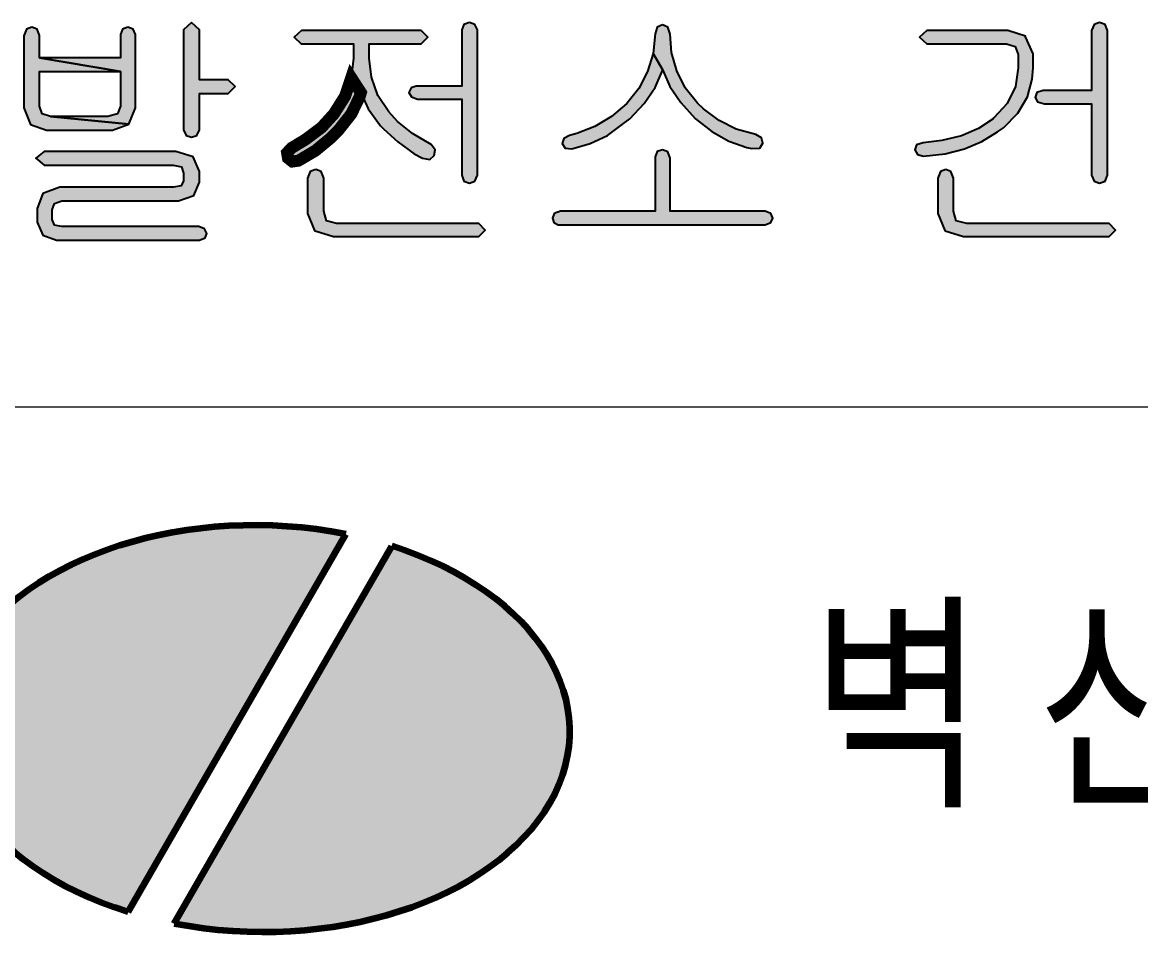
# Model space of a CAD drawing. Header units: inches. Extents: x 0 to 841, y 0 to 594.
# Drawn here: x 744.62 to 767.89, y 98.66 to 118.05 of the extents above; entities that cross this region are included whole.
import ezdxf

# ---------------------------------------------------------------- set-up
doc = ezdxf.new("R2010")
doc.units = ezdxf.units.IN
doc.header["$MEASUREMENT"] = 0
for name, color, linetype in [('BG 0 -2', 7, 'Continuous'), ('BG Default', 7, 'Continuous'), ('BG happy form$0$TITLE-BOX', 7, 'Continuous')]:
    doc.layers.add(name, color=color, linetype=linetype)
doc.styles.add('Arial', font='arial.ttf')

msp = doc.modelspace()

# ---------------------------------------------------------------- hatches: boundary and pattern name
at = {"layer": 'BG 0 -2', "linetype": 'ByBlock'}
for color, points in [(5, [(751.348, 107.389), (751.131, 107.429), (750.912, 107.465), (750.691, 107.496), (750.469, 107.521), (750.246, 107.542), (750.022, 107.558), (749.797, 107.568), (749.572, 107.573), (749.348, 107.574), (749.123, 107.569), (748.899, 107.559), (748.675, 107.544), (748.453, 107.524), (748.232, 107.498), (748.012, 107.468), (747.794, 107.433), (747.579, 107.393), (747.366, 107.348), (747.155, 107.298), (746.947, 107.243), (746.743, 107.183), (746.542, 107.119), (746.344, 107.051), (746.151, 106.978), (745.961, 106.9), (745.776, 106.818), (745.595, 106.732), (745.419, 106.642), (745.248, 106.548), (745.083, 106.45), (744.922, 106.348), (744.767, 106.243), (744.618, 106.134), (744.475, 106.022), (744.339, 105.906), (744.208, 105.787), (744.084, 105.666), (743.966, 105.541), (743.855, 105.414), (743.751, 105.285), (743.654, 105.153), (743.565, 105.019), (743.482, 104.883), (743.407, 104.745), (743.339, 104.605), (743.278, 104.464), (743.226, 104.321), (743.18, 104.177), (743.143, 104.033), (743.113, 103.887), (743.091, 103.741), (743.077, 103.594), (743.071, 103.447), (743.072, 103.3), (743.081, 103.153), (743.099, 103.006), (743.123, 102.859), (743.156, 102.713), (743.196, 102.568), (743.244, 102.424), (743.3, 102.281), (743.363, 102.139), (743.434, 101.999), (743.512, 101.86), (743.597, 101.723), (743.69, 101.588), (743.789, 101.455), (743.896, 101.324), (744.009, 101.196), (744.129, 101.071), (744.256, 100.948), (744.389, 100.828), (744.528, 100.711), (744.674, 100.597), (744.825, 100.487), (744.982, 100.38), (745.144, 100.277), (745.312, 100.177), (745.485, 100.081), (745.662, 99.989), (745.845, 99.901), (746.032, 99.818), (746.223, 99.738), (746.418, 99.663), (746.617, 99.593), (746.819, 99.527)]), (80, [(747.777, 99.286), (747.996, 99.246), (748.217, 99.211), (748.44, 99.181), (748.664, 99.156), (748.889, 99.137), (749.114, 99.122), (749.341, 99.113), (749.567, 99.109), (749.794, 99.11), (750.02, 99.117), (750.245, 99.128), (750.47, 99.145), (750.694, 99.167), (750.916, 99.193), (751.136, 99.225), (751.355, 99.263), (751.571, 99.305), (751.785, 99.352), (751.996, 99.404), (752.204, 99.46), (752.409, 99.522), (752.61, 99.588), (752.807, 99.659), (753.001, 99.734), (753.19, 99.814), (753.375, 99.898), (753.555, 99.986), (753.73, 100.078), (753.9, 100.175), (754.065, 100.275), (754.224, 100.379), (754.377, 100.487), (754.525, 100.598), (754.666, 100.712), (754.801, 100.83), (754.93, 100.951), (755.052, 101.075), (755.167, 101.201), (755.275, 101.33), (755.377, 101.462), (755.471, 101.596), (755.558, 101.732), (755.637, 101.87), (755.709, 102.01), (755.774, 102.151), (755.831, 102.294), (755.88, 102.438), (755.921, 102.584), (755.955, 102.73), (755.98, 102.877), (755.998, 103.024), (756.008, 103.172), (756.01, 103.32), (756.004, 103.469), (755.99, 103.617), (755.968, 103.764), (755.938, 103.912), (755.901, 104.058), (755.855, 104.204), (755.802, 104.348), (755.741, 104.491), (755.673, 104.633), (755.597, 104.774), (755.514, 104.912), (755.423, 105.049), (755.325, 105.183), (755.22, 105.316), (755.109, 105.446), (754.99, 105.573), (754.864, 105.697), (754.732, 105.819), (754.594, 105.938), (754.45, 106.053), (754.299, 106.165), (754.143, 106.274), (753.981, 106.379), (753.813, 106.48), (753.641, 106.578), (753.463, 106.671), (753.28, 106.761), (753.093, 106.846), (752.902, 106.927), (752.706, 107.003), (752.507, 107.076), (752.304, 107.143)])]:
    msp.add_hatch(color=color, dxfattribs=at).paths.add_polyline_path(points)
at = {"layer": 'BG Default', "linetype": 'Continuous'}
for points in [[(748.138, 118.045), (747.974, 117.891), (747.974, 115.811), (748.029, 115.693), (748.138, 115.657), (748.247, 115.693), (748.301, 115.811), (748.301, 116.565), (748.901, 116.565), (749.046, 116.71), (748.901, 116.846), (748.301, 116.846), (748.301, 117.891)], [(753.923, 118.045), (753.805, 118), (753.76, 117.891), (753.76, 116.719), (752.815, 116.719), (752.706, 116.683), (752.661, 116.583), (752.715, 116.492), (752.843, 116.447), (753.76, 116.447), (753.76, 114.866), (753.805, 114.739), (753.923, 114.694), (754.032, 114.739), (754.087, 114.866), (754.087, 117.891), (754.032, 118)], [(757.938, 117.991), (757.829, 117.945), (757.784, 117.809), (757.747, 117.4), (757.938, 117.064), (758.092, 116.71), (758.319, 116.374), (758.619, 116.047), (758.628, 116.038), (758.964, 115.775), (759.319, 115.575), (759.691, 115.439), (759.8, 115.42), (759.963, 115.429), (760.027, 115.529), (760, 115.638), (759.882, 115.711), (759.473, 115.82), (759.119, 116.002), (758.792, 116.247), (758.665, 116.365), (758.41, 116.683), (758.238, 117.037), (758.129, 117.419), (758.101, 117.8), (758.047, 117.945)], [(767.03, 118.045), (766.921, 118), (766.866, 117.873), (766.866, 116.628), (765.858, 116.628), (765.731, 116.583), (765.695, 116.483), (765.74, 116.392), (765.885, 116.347), (766.866, 116.347), (766.866, 114.866), (766.921, 114.739), (767.03, 114.694), (767.148, 114.739), (767.202, 114.866), (767.202, 117.873), (767.148, 118)], [(746.657, 117.019), (744.977, 117.31), (744.977, 117.773), (744.923, 117.9), (744.814, 117.945), (744.705, 117.9), (744.65, 117.764), (744.65, 116.265), (744.786, 115.92), (745.122, 115.802), (746.494, 115.802), (746.83, 115.929), (745.204, 116.083), (745.032, 116.138), (744.977, 116.301), (744.977, 117.019)], [(746.812, 117.945), (746.703, 117.9), (746.657, 117.791), (746.657, 117.31), (744.977, 117.31), (746.657, 117.019), (746.657, 116.301), (746.594, 116.138), (746.394, 116.083), (745.204, 116.083), (746.83, 115.929), (746.975, 116.265), (746.975, 117.791), (746.921, 117.9)], [(752.915, 117.873), (750.427, 117.873), (750.272, 117.736), (750.418, 117.6), (751.507, 117.6), (751.507, 117.301), (751.462, 116.892), (751.662, 116.583), (751.816, 116.247), (752.071, 115.893), (752.134, 115.829), (752.434, 115.557), (752.77, 115.311), (752.943, 115.221), (753.097, 115.193), (753.188, 115.275), (753.206, 115.393), (753.124, 115.502), (752.734, 115.729), (752.425, 115.984), (752.243, 116.183), (752.016, 116.519), (751.88, 116.901), (751.834, 117.301), (751.834, 117.31), (751.834, 117.6), (752.915, 117.6), (753.052, 117.736)], [(765.086, 117.873), (763.442, 117.873), (763.288, 117.736), (763.442, 117.6), (765.095, 117.6), (765.277, 117.546), (765.34, 117.373), (765.34, 117.101), (765.286, 116.71), (765.113, 116.356), (764.832, 116.056), (764.823, 116.038), (764.514, 115.838), (764.16, 115.684), (763.751, 115.584), (763.36, 115.538), (763.224, 115.493), (763.188, 115.393), (763.242, 115.293), (763.369, 115.257), (763.824, 115.311), (764.223, 115.411), (764.586, 115.566), (764.913, 115.766), (765.032, 115.847), (765.331, 116.156), (765.531, 116.492), (765.631, 116.865), (765.649, 117.101), (765.649, 117.391), (765.495, 117.746), (765.495, 117.755), (765.122, 117.873)], [(757.747, 117.4), (757.629, 117.019), (757.448, 116.665), (757.193, 116.356), (756.875, 116.083), (756.53, 115.875), (756.158, 115.729), (756.003, 115.693), (755.885, 115.629), (755.849, 115.52), (755.913, 115.429), (756.049, 115.411), (756.43, 115.52), (756.794, 115.693), (757.13, 115.938), (757.257, 116.038), (757.556, 116.356), (757.784, 116.692), (757.938, 117.046), (757.938, 117.064)], [(751.462, 116.892), (751.335, 116.51), (751.117, 116.165), (751.108, 116.147), (750.844, 115.856), (750.517, 115.611), (750.218, 115.429), (750.127, 115.33), (750.145, 115.221), (750.236, 115.148), (750.363, 115.166), (750.717, 115.375), (751.035, 115.638), (751.19, 115.793), (751.462, 116.138), (751.635, 116.492), (751.662, 116.583)], [(747.811, 115.357), (745.068, 115.357), (744.895, 115.221), (745.068, 115.075), (747.756, 115.075), (747.929, 115.039), (747.974, 114.903), (747.974, 114.748), (747.92, 114.639), (747.765, 114.612), (745.395, 114.612), (745.041, 114.485), (744.923, 114.167), (744.923, 113.885), (745.041, 113.613), (745.331, 113.513), (748.301, 113.513), (748.419, 113.558), (748.456, 113.649), (748.41, 113.749), (748.292, 113.795), (745.431, 113.795), (745.286, 113.822), (745.24, 113.94), (745.24, 114.14), (745.286, 114.276), (745.44, 114.33), (747.865, 114.33), (748.183, 114.439), (748.301, 114.721), (748.301, 114.939), (748.174, 115.248)], [(757.938, 115.393), (757.829, 115.357), (757.784, 115.248), (757.784, 114.113), (755.813, 114.113), (755.685, 114.067), (755.649, 113.967), (755.676, 113.876), (755.767, 113.831), (760.072, 113.831), (760.19, 113.876), (760.236, 113.967), (760.19, 114.067), (760.072, 114.113), (758.101, 114.113), (758.101, 115.221), (758.047, 115.348)], [(750.726, 114.984), (750.608, 114.939), (750.554, 114.803), (750.554, 114.067), (750.699, 113.713), (750.708, 113.704), (751.09, 113.586), (751.099, 113.586), (754.114, 113.586), (754.25, 113.722), (754.114, 113.858), (751.153, 113.858), (750.944, 113.913), (750.89, 114.113), (750.89, 114.803), (750.835, 114.939)], [(763.833, 114.984), (763.724, 114.939), (763.669, 114.803), (763.669, 114.067), (763.814, 113.713), (763.824, 113.704), (764.205, 113.586), (764.214, 113.586), (767.23, 113.586), (767.366, 113.722), (767.23, 113.858), (764.269, 113.858), (764.051, 113.913), (763.996, 114.113), (763.996, 114.803), (763.942, 114.939)]]:
    msp.add_hatch(color=3, dxfattribs=at).paths.add_polyline_path(points)

# ---------------------------------------------------------------- linework, layer by layer
at = {"layer": 'BG 0 -2', "color": 7, "linetype": 'Continuous', "lineweight": 9}
msp.add_line((666.664, 110.04), (815.931, 110.04), dxfattribs=at)
at = {"layer": 'BG 0 -2', "color": 3, "linetype": 'Continuous', "lineweight": 25}
for points in [[(744.814, 117.945), (744.705, 117.9), (744.65, 117.764), (744.65, 116.265), (744.786, 115.92), (745.122, 115.802), (746.494, 115.802), (746.83, 115.929), (745.204, 116.083), (745.032, 116.138), (744.977, 116.301), (744.977, 117.019), (746.657, 117.019), (744.977, 117.31), (744.977, 117.773), (744.923, 117.9)], [(757.747, 117.4), (757.629, 117.019), (757.448, 116.665), (757.193, 116.356), (756.875, 116.083), (756.53, 115.875), (756.158, 115.729), (756.003, 115.693), (755.885, 115.629), (755.849, 115.52), (755.913, 115.429), (756.049, 115.411), (756.43, 115.52), (756.794, 115.693), (757.13, 115.938), (757.257, 116.038), (757.556, 116.356), (757.784, 116.692), (757.938, 117.046), (757.938, 117.064)], [(751.462, 116.892), (751.335, 116.51), (751.117, 116.165), (751.108, 116.147), (750.844, 115.856), (750.517, 115.611), (750.218, 115.429), (750.127, 115.33), (750.145, 115.221), (750.236, 115.148), (750.363, 115.166), (750.717, 115.375), (751.035, 115.638), (751.19, 115.793), (751.462, 116.138), (751.635, 116.492), (751.662, 116.583)]]:
    msp.add_lwpolyline(points, close=True, dxfattribs=at)
at = {"layer": 'BG 0 -2', "color": 7, "linetype": 'Continuous', "lineweight": 0}
msp.add_lwpolyline([(744.528, 100.711), (744.674, 100.597), (744.825, 100.487), (744.982, 100.38), (745.144, 100.277), (745.312, 100.177), (745.485, 100.081), (745.662, 99.989), (745.845, 99.901), (746.032, 99.818), (746.223, 99.738), (746.418, 99.663), (746.617, 99.593), (746.819, 99.527), (751.348, 107.389), (751.131, 107.429), (750.912, 107.465), (750.691, 107.496), (750.469, 107.521), (750.246, 107.542), (750.022, 107.558), (749.797, 107.568), (749.572, 107.573), (749.348, 107.574), (749.123, 107.569), (748.899, 107.559), (748.675, 107.544), (748.453, 107.524), (748.232, 107.498), (748.012, 107.468), (747.794, 107.433), (747.579, 107.393), (747.366, 107.348), (747.155, 107.298), (746.947, 107.243), (746.743, 107.183), (746.542, 107.119), (746.344, 107.051), (746.151, 106.978), (745.961, 106.9), (745.776, 106.818), (745.595, 106.732), (745.419, 106.642), (745.248, 106.548), (745.083, 106.45), (744.922, 106.348), (744.767, 106.243), (744.618, 106.134), (744.475, 106.022)], dxfattribs=at)
msp.add_lwpolyline([(747.777, 99.286), (747.996, 99.246), (748.217, 99.211), (748.44, 99.181), (748.664, 99.156), (748.889, 99.137), (749.114, 99.122), (749.341, 99.113), (749.567, 99.109), (749.794, 99.11), (750.02, 99.117), (750.245, 99.128), (750.47, 99.145), (750.694, 99.167), (750.916, 99.193), (751.136, 99.225), (751.355, 99.263), (751.571, 99.305), (751.785, 99.352), (751.996, 99.404), (752.204, 99.46), (752.409, 99.522), (752.61, 99.588), (752.807, 99.659), (753.001, 99.734), (753.19, 99.814), (753.375, 99.898), (753.555, 99.986), (753.73, 100.078), (753.9, 100.175), (754.065, 100.275), (754.224, 100.379), (754.377, 100.487), (754.525, 100.598), (754.666, 100.712), (754.801, 100.83), (754.93, 100.951), (755.052, 101.075), (755.167, 101.201), (755.275, 101.33), (755.377, 101.462), (755.471, 101.596), (755.558, 101.732), (755.637, 101.87), (755.709, 102.01), (755.774, 102.151), (755.831, 102.294), (755.88, 102.438), (755.921, 102.584), (755.955, 102.73), (755.98, 102.877), (755.998, 103.024), (756.008, 103.172), (756.01, 103.32), (756.004, 103.469), (755.99, 103.617), (755.968, 103.764), (755.938, 103.912), (755.901, 104.058), (755.855, 104.204), (755.802, 104.348), (755.741, 104.491), (755.673, 104.633), (755.597, 104.774), (755.514, 104.912), (755.423, 105.049), (755.325, 105.183), (755.22, 105.316), (755.109, 105.446), (754.99, 105.573), (754.864, 105.697), (754.732, 105.819), (754.594, 105.938), (754.45, 106.053), (754.299, 106.165), (754.143, 106.274), (753.981, 106.379), (753.813, 106.48), (753.641, 106.578), (753.463, 106.671), (753.28, 106.761), (753.093, 106.846), (752.902, 106.927), (752.706, 107.003), (752.507, 107.076), (752.304, 107.143)], close=True, dxfattribs=at)
at = {"layer": 'BG Default', "color": 3, "linetype": 'Continuous', "lineweight": 25}
for points in [[(748.138, 118.045), (747.974, 117.891), (747.974, 115.811), (748.029, 115.693), (748.138, 115.657), (748.247, 115.693), (748.301, 115.811), (748.301, 116.565), (748.901, 116.565), (749.046, 116.71), (748.901, 116.846), (748.301, 116.846), (748.301, 117.891)], [(753.923, 118.045), (753.805, 118), (753.76, 117.891), (753.76, 116.719), (752.815, 116.719), (752.706, 116.683), (752.661, 116.583), (752.715, 116.492), (752.843, 116.447), (753.76, 116.447), (753.76, 114.866), (753.805, 114.739), (753.923, 114.694), (754.032, 114.739), (754.087, 114.866), (754.087, 117.891), (754.032, 118)], [(757.938, 117.991), (757.829, 117.945), (757.784, 117.809), (757.747, 117.4), (757.938, 117.064), (758.092, 116.71), (758.319, 116.374), (758.619, 116.047), (758.628, 116.038), (758.964, 115.775), (759.319, 115.575), (759.691, 115.439), (759.8, 115.42), (759.963, 115.429), (760.027, 115.529), (760, 115.638), (759.882, 115.711), (759.473, 115.82), (759.119, 116.002), (758.792, 116.247), (758.665, 116.365), (758.41, 116.683), (758.238, 117.037), (758.129, 117.419), (758.101, 117.8), (758.047, 117.945)], [(767.03, 118.045), (766.921, 118), (766.866, 117.873), (766.866, 116.628), (765.858, 116.628), (765.731, 116.583), (765.695, 116.483), (765.74, 116.392), (765.885, 116.347), (766.866, 116.347), (766.866, 114.866), (766.921, 114.739), (767.03, 114.694), (767.148, 114.739), (767.202, 114.866), (767.202, 117.873), (767.148, 118)], [(746.657, 117.019), (744.977, 117.31), (744.977, 117.773), (744.923, 117.9), (744.814, 117.945), (744.705, 117.9), (744.65, 117.764), (744.65, 116.265), (744.786, 115.92), (745.122, 115.802), (746.494, 115.802), (746.83, 115.929), (745.204, 116.083), (745.032, 116.138), (744.977, 116.301), (744.977, 117.019)], [(746.812, 117.945), (746.703, 117.9), (746.657, 117.791), (746.657, 117.31), (744.977, 117.31), (746.657, 117.019), (746.657, 116.301), (746.594, 116.138), (746.394, 116.083), (745.204, 116.083), (746.83, 115.929), (746.975, 116.265), (746.975, 117.791), (746.921, 117.9)], [(752.915, 117.873), (750.427, 117.873), (750.272, 117.736), (750.418, 117.6), (751.507, 117.6), (751.507, 117.301), (751.462, 116.892), (751.662, 116.583), (751.816, 116.247), (752.071, 115.893), (752.134, 115.829), (752.434, 115.557), (752.77, 115.311), (752.943, 115.221), (753.097, 115.193), (753.188, 115.275), (753.206, 115.393), (753.124, 115.502), (752.734, 115.729), (752.425, 115.984), (752.243, 116.183), (752.016, 116.519), (751.88, 116.901), (751.834, 117.301), (751.834, 117.31), (751.834, 117.6), (752.915, 117.6), (753.052, 117.736)], [(765.086, 117.873), (763.442, 117.873), (763.288, 117.736), (763.442, 117.6), (765.095, 117.6), (765.277, 117.546), (765.34, 117.373), (765.34, 117.101), (765.286, 116.71), (765.113, 116.356), (764.832, 116.056), (764.823, 116.038), (764.514, 115.838), (764.16, 115.684), (763.751, 115.584), (763.36, 115.538), (763.224, 115.493), (763.188, 115.393), (763.242, 115.293), (763.369, 115.257), (763.824, 115.311), (764.223, 115.411), (764.586, 115.566), (764.913, 115.766), (765.032, 115.847), (765.331, 116.156), (765.531, 116.492), (765.631, 116.865), (765.649, 117.101), (765.649, 117.391), (765.495, 117.746), (765.495, 117.755), (765.122, 117.873)], [(757.747, 117.4), (757.629, 117.019), (757.448, 116.665), (757.193, 116.356), (756.875, 116.083), (756.53, 115.875), (756.158, 115.729), (756.003, 115.693), (755.885, 115.629), (755.849, 115.52), (755.913, 115.429), (756.049, 115.411), (756.43, 115.52), (756.794, 115.693), (757.13, 115.938), (757.257, 116.038), (757.556, 116.356), (757.784, 116.692), (757.938, 117.046), (757.938, 117.064)], [(747.811, 115.357), (745.068, 115.357), (744.895, 115.221), (745.068, 115.075), (747.756, 115.075), (747.929, 115.039), (747.974, 114.903), (747.974, 114.748), (747.92, 114.639), (747.765, 114.612), (745.395, 114.612), (745.041, 114.485), (744.923, 114.167), (744.923, 113.885), (745.041, 113.613), (745.331, 113.513), (748.301, 113.513), (748.419, 113.558), (748.456, 113.649), (748.41, 113.749), (748.292, 113.795), (745.431, 113.795), (745.286, 113.822), (745.24, 113.94), (745.24, 114.14), (745.286, 114.276), (745.44, 114.33), (747.865, 114.33), (748.183, 114.439), (748.301, 114.721), (748.301, 114.939), (748.174, 115.248)], [(757.938, 115.393), (757.829, 115.357), (757.784, 115.248), (757.784, 114.113), (755.813, 114.113), (755.685, 114.067), (755.649, 113.967), (755.676, 113.876), (755.767, 113.831), (760.072, 113.831), (760.19, 113.876), (760.236, 113.967), (760.19, 114.067), (760.072, 114.113), (758.101, 114.113), (758.101, 115.221), (758.047, 115.348)], [(750.726, 114.984), (750.608, 114.939), (750.554, 114.803), (750.554, 114.067), (750.699, 113.713), (750.708, 113.704), (751.09, 113.586), (751.099, 113.586), (754.114, 113.586), (754.25, 113.722), (754.114, 113.858), (751.153, 113.858), (750.944, 113.913), (750.89, 114.113), (750.89, 114.803), (750.835, 114.939)], [(763.833, 114.984), (763.724, 114.939), (763.669, 114.803), (763.669, 114.067), (763.814, 113.713), (763.824, 113.704), (764.205, 113.586), (764.214, 113.586), (767.23, 113.586), (767.366, 113.722), (767.23, 113.858), (764.269, 113.858), (764.051, 113.913), (763.996, 114.113), (763.996, 114.803), (763.942, 114.939)]]:
    msp.add_lwpolyline(points, close=True, dxfattribs=at)
at = {"layer": 'BG Default', "color": 3, "linetype": 'Continuous', "lineweight": 25, "const_width": 0.25}
msp.add_lwpolyline([(751.462, 116.892), (751.335, 116.51), (751.117, 116.165), (751.108, 116.147), (750.844, 115.856), (750.517, 115.611), (750.218, 115.429), (750.127, 115.33), (750.145, 115.221), (750.236, 115.148), (750.363, 115.166), (750.717, 115.375), (751.035, 115.638), (751.19, 115.793), (751.462, 116.138), (751.635, 116.492), (751.662, 116.583)], close=True, dxfattribs=at)
at = {"layer": 'BG happy form$0$TITLE-BOX', "color": 5, "linetype": 'Continuous', "lineweight": 100}
msp.add_line((746.819, 99.527), (751.348, 107.389), dxfattribs=at)
at = {"layer": 'BG happy form$0$TITLE-BOX', "color": 80, "linetype": 'Continuous', "lineweight": 100}
msp.add_line((747.777, 99.286), (752.304, 107.143), dxfattribs=at)
at = {"layer": 'BG happy form$0$TITLE-BOX', "color": 5, "linetype": 'Continuous', "lineweight": 100}
msp.add_ellipse((749.54, 103.342), major_axis=(6.47, -0.104), ratio=0.654054, start_param=1.298066, end_param=4.288804, dxfattribs=at)
at = {"layer": 'BG happy form$0$TITLE-BOX', "color": 80, "linetype": 'Continuous', "lineweight": 100}
msp.add_ellipse((749.54, 103.342), major_axis=(-6.47, 0.104), ratio=0.654054, start_param=1.305326, end_param=4.281544, dxfattribs=at)

# ---------------------------------------------------------------- texts
at = {"layer": 'BG 0 -2', "color": 7, "style": 'Arial', "width": 0.808848}
msp.add_text('벽 산 엔 지 니 어 링 (주)', height=3.5574, dxfattribs=at).set_placement((761.025, 102.078))

doc.saveas('drawing.dxf')
